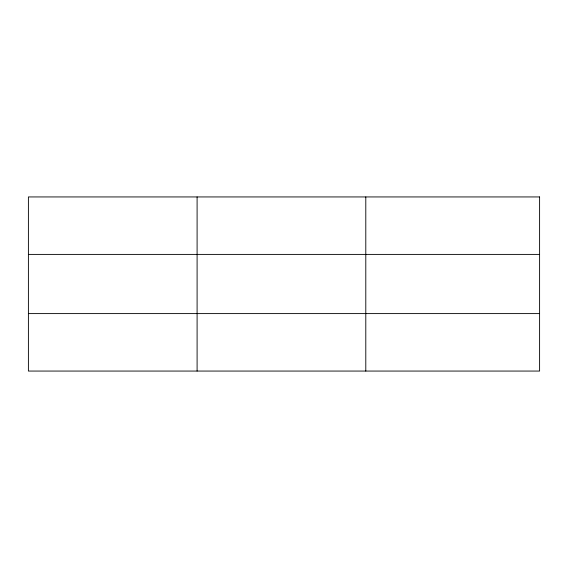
<?xml version="1.0" encoding="UTF-8"?>
<svg xmlns="http://www.w3.org/2000/svg" width="568" height="568" viewBox="0 0 568 568"><rect width="100%" height="100%" fill="white"/><g stroke="black" fill="none" stroke-linecap="round" stroke-linejoin="round"><path stroke-width="0.85" d="M197.096 371.06L197.096 196.94M365.792 371.06L365.792 196.94M28.4 254.4L539.6 254.4M28.4 313.6L539.6 313.6M539.6 196.94L539.6 371.06L28.4 371.06L28.4 196.94L539.6 196.94"/></g></svg>
